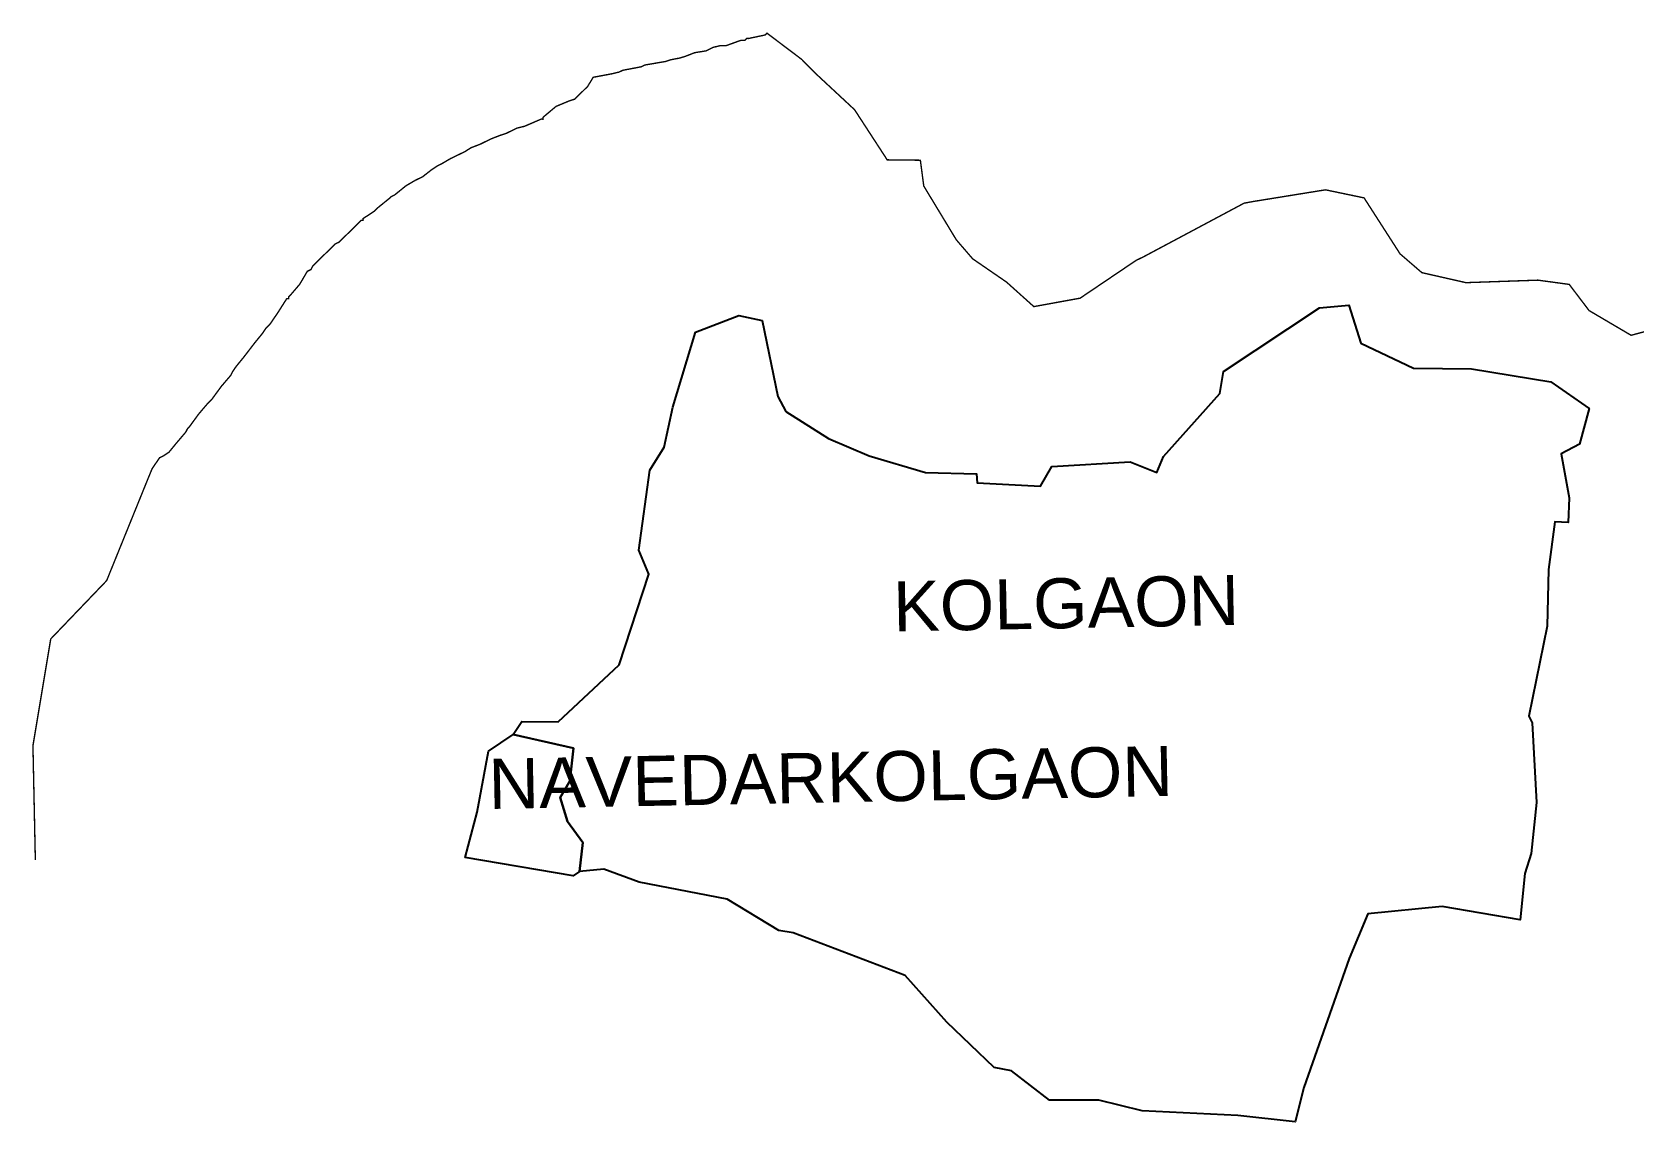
# Model space of a CAD drawing. Header units: metres. Extents: x 273999 to 277499, y 2078787 to 2081152.
import ezdxf

# ---------------------------------------------------------------- set-up
doc = ezdxf.new("R2010")
doc.units = ezdxf.units.M
for name, color, linetype in [('LOW TIDE LINE', 5, 'Continuous'), ('village', 3, 'Continuous'), ('VILLAGE NAME', 250, 'Continuous')]:
    doc.layers.add(name, color=color, linetype=linetype)
doc.styles.get("Standard").update_dxf_attribs({"font": 'calibri.ttf'})

msp = doc.modelspace()

# ---------------------------------------------------------------- linework, layer by layer
at = {"layer": 'LOW TIDE LINE', "lineweight": 0}
msp.add_lwpolyline([(274005.7, 2079355, 3, 3, 0), (274000.5, 2079603.1, 3, 3, 0), (274039.1, 2079834.7, 3, 3, 0), (274160.5, 2079961.4, 3, 3, 0), (274251, 2080184.5, 3, 3, 0), (274259.2, 2080204.4, 3, 3, 0), (274275.5, 2080228.2, 3, 3, 0), (274283.5, 2080232.1, 3, 3, 0), (274295.6, 2080240, 3, 3, 0), (274311.8, 2080259.8, 3, 3, 0), (274332.1, 2080283.6, 3, 3, 0), (274336.2, 2080291.5, 3, 3, 0), (274340.2, 2080295.5, 3, 3, 0), (274360.5, 2080323.3, 3, 3, 0), (274380.8, 2080347.1, 3, 3, 0), (274388.9, 2080355, 3, 3, 0), (274409.2, 2080382.8, 3, 3, 0), (274429.5, 2080406.5, 3, 3, 0), (274433.5, 2080414.5, 3, 3, 0), (274441.7, 2080426.4, 3, 3, 0), (274457.9, 2080446.2, 3, 3, 0), (274470.1, 2080462.1, 3, 3, 0), (274482.3, 2080478, 3, 3, 0), (274498.5, 2080497.8, 3, 3, 0), (274506.6, 2080509.7, 3, 3, 0), (274514.7, 2080517.6, 3, 3, 0), (274531, 2080541.4, 3, 3, 0), (274551.3, 2080573.2, 3, 3, 0), (274555.3, 2080573.2, 3, 3, 0), (274555.4, 2080577.2, 3, 3, 0), (274559.4, 2080581.1, 3, 3, 0), (274579.7, 2080604.9, 3, 3, 0), (274596, 2080632.7, 3, 3, 0), (274604, 2080636.7, 3, 3, 0), (274608.1, 2080644.6, 3, 3, 0), (274628.3, 2080664.4, 3, 3, 0), (274652.6, 2080688.1, 3, 3, 0), (274656.6, 2080692.1, 3, 3, 0), (274664.7, 2080696, 3, 3, 0), (274689, 2080719.7, 3, 3, 0), (274713.2, 2080743.5, 3, 3, 0), (274717.2, 2080743.4, 3, 3, 0), (274717.3, 2080747.4, 3, 3, 0), (274741.4, 2080763.2, 3, 3, 0), (274749.5, 2080771.1, 3, 3, 0), (274773.8, 2080790.8, 3, 3, 0), (274777.8, 2080794.8, 3, 3, 0), (274785.8, 2080798.7, 3, 3, 0), (274810.1, 2080818.4, 3, 3, 0), (274830.2, 2080830.2, 3, 3, 0), (274846.3, 2080838, 3, 3, 0), (274866.5, 2080853.8, 3, 3, 0), (274878.5, 2080861.7, 3, 3, 0), (274886.6, 2080865.6, 3, 3, 0), (274906.7, 2080877.4, 3, 3, 0), (274914.8, 2080881.3, 3, 3, 0), (274938.9, 2080893, 3, 3, 0), (274951, 2080900.9, 3, 3, 0), (274971.1, 2080908.6, 3, 3, 0), (274987.2, 2080916.5, 3, 3, 0), (274995.2, 2080920.4, 3, 3, 0), (275015.3, 2080928.2, 3, 3, 0), (275027.3, 2080932, 3, 3, 0), (275051.5, 2080943.8, 3, 3, 0), (275067.5, 2080947.6, 3, 3, 0), (275103.7, 2080963.2, 3, 3, 0), (275107.7, 2080963.1, 3, 3, 0), (275107.7, 2080967.1, 3, 3, 0), (275136, 2080990.8, 3, 3, 0), (275164.1, 2081002.5, 3, 3, 0), (275176.2, 2081006.4, 3, 3, 0), (275192.4, 2081022.2, 3, 3, 0), (275204.5, 2081034.1, 3, 3, 0), (275216.7, 2081054, 3, 3, 0), (275256.8, 2081061.5, 3, 3, 0), (275272.8, 2081065.3, 3, 3, 0), (275280.9, 2081069.2, 3, 3, 0), (275321, 2081076.8, 3, 3, 0), (275329, 2081080.7, 3, 3, 0), (275373.1, 2081088.2, 3, 3, 0), (275385.2, 2081092.1, 3, 3, 0), (275405.2, 2081095.9, 3, 3, 0), (275417.2, 2081099.7, 3, 3, 0), (275437.3, 2081107.5, 3, 3, 0), (275461.4, 2081111.3, 3, 3, 0), (275477.5, 2081119.1, 3, 3, 0), (275493.5, 2081122.9, 3, 3, 0), (275505.5, 2081122.8, 3, 3, 0), (275537.6, 2081134.4, 3, 3, 0), (275545.6, 2081134.3, 3, 3, 0), (275549.7, 2081138.3, 3, 3, 0), (275553.7, 2081138.2, 3, 3, 0), (275589.8, 2081145.8, 3, 3, 0), (275593.8, 2081149.8, 3, 3, 0), (275669.2, 2081092.9, 3, 3, 0), (275677.1, 2081084.9, 3, 3, 0), (275696.9, 2081064.6, 3, 3, 0), (275784, 2080983.6, 3, 3, 0), (275854.8, 2080874.8, 3, 3, 0), (275926.8, 2080874, 3, 3, 0), (275934.2, 2080817.9, 3, 3, 0), (276004.9, 2080701.1, 3, 3, 0), (276040.4, 2080659.9, 3, 3, 0), (276114, 2080609.3, 3, 3, 0), (276173.1, 2080556.2, 3, 3, 0), (276273.6, 2080574.5, 3, 3, 0), (276395.1, 2080656.5, 3, 3, 0), (276411.2, 2080664.3, 3, 3, 0), (276629.5, 2080780.7, 3, 3, 0), (276649.6, 2080784.4, 3, 3, 0), (276806.2, 2080809.7, 3, 3, 0), (276890, 2080792.2, 3, 3, 0), (276968, 2080670.8, 3, 3, 0), (277015.4, 2080629.9, 3, 3, 0), (277111.1, 2080608.2, 3, 3, 0), (277267.4, 2080613.6, 3, 3, 0), (277335.3, 2080604.4, 3, 3, 0), (277378.4, 2080547.6, 3, 3, 0), (277469.6, 2080493.9, 3, 3, 0), (277497.7, 2080501.5, 3, 3, 0)], format="xyseb", dxfattribs=at)
at = {"layer": 'village', "color": 3}
for points in [[(275193.8, 2079393.2, 0), (275161.1, 2079438.3, 0), (275144.6, 2079490.8, 0), (275166.1, 2079526, 0), (275174.1, 2079597.3, 0), (275042.9, 2079627, 0), (275061.6, 2079655.3, 0), (275140.7, 2079654.7, 0), (275272.9, 2079778.6, 0), (275337.7, 2079975.5, 0), (275315.8, 2080027.6, 0), (275339.9, 2080201.3, 0), (275371, 2080250.9, 0), (275389.3, 2080338, 0), (275438.9, 2080501, 0), (275533.1, 2080536.7, 0), (275583.5, 2080526.1, 0), (275617.2, 2080361.1, 0), (275635.1, 2080328.6, 0), (275727.4, 2080270, 0), (275815.6, 2080232.3, 0), (275938.1, 2080196.2, 0), (276048.8, 2080193.5, 0), (276050.4, 2080173.8, 0), (276187.9, 2080166.7, 0), (276212, 2080208.8, 0), (276382, 2080219.4, 0), (276440.4, 2080196.3, 0), (276454.5, 2080230.7, 0), (276576.6, 2080367.4, 0), (276585, 2080415.3, 0), (276793.2, 2080553.8, 0), (276856.7, 2080559, 0), (276883.1, 2080477.1, 0), (276997.3, 2080422.3, 0), (277123.4, 2080420.9, 0), (277295.6, 2080393, 0), (277378.5, 2080334.8, 0), (277357.3, 2080257.7, 0), (277318, 2080236.5, 0), (277334.9, 2080140.8, 0), (277333, 2080087.8, 0), (277303.7, 2080089.2, 0), (277290.6, 2079985.4, 0), (277287.1, 2079862.7, 0), (277247.9, 2079667.4, 0), (277254.9, 2079652.7, 0), (277264.6, 2079479.9, 0), (277252.7, 2079368.7, 0), (277238.8, 2079325.8, 0), (277229.1, 2079224.9, 0), (277059.5, 2079253.7, 0), (276898.1, 2079237.8, 0), (276857.5, 2079141, 0), (276759, 2078861.4, 0), (276740.7, 2078786.7, 0), (276616.2, 2078800.6, 0), (276408, 2078810.4, 0), (276314.3, 2078833.7, 0), (276207.2, 2078833.3, 0), (276124.6, 2078897.4, 0), (276086.7, 2078904.3, 0), (275984.6, 2079003.2, 0), (275893.9, 2079104.5, 0), (275650.9, 2079196.7, 0), (275619.4, 2079202.2, 0), (275507.7, 2079269.7, 0), (275316.4, 2079306.6, 0), (275239.7, 2079334.9, 0), (275187.1, 2079329.6, 0)], [(275161.1, 2079438.3, 0), (275193.8, 2079393.2, 0), (275187.1, 2079329.6, 0), (275173.5, 2079320.7, 0), (274938.6, 2079360.1, 0), (274964.5, 2079458.6, 0), (274989.5, 2079590.9, 0), (275042.9, 2079627, 0), (275174.1, 2079597.3, 0), (275166.1, 2079526, 0), (275144.6, 2079490.8, 0)]]:
    msp.add_polyline3d(points, close=True, dxfattribs=at)

# ---------------------------------------------------------------- texts
at = {"layer": 'VILLAGE NAME', "char_height": 108.748, "attachment_point": 1, "rotation": 1.1028}
for s, insert in [('{\\fArial|b0|i0|c0|p34;KOLGAON}', (275866.5, 2079959.5)), ('{\\fArial|b0|i0|c0|p34;NAVEDARKOLGAON}', (274988.3, 2079574.3))]:
    msp.add_mtext_dynamic_manual_height_columns(s, width=726.929, gutter_width=543.7, heights=[0], dxfattribs=dict(at, insert=insert))

doc.saveas('drawing.dxf')
